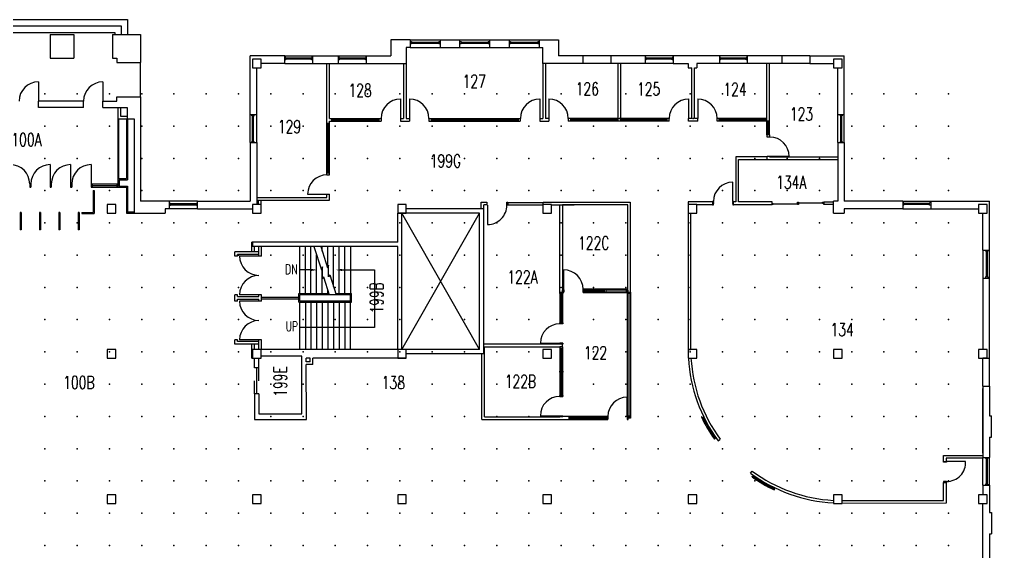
# Model space of a CAD drawing. Header units: millimetres. Extents: x 14 to 316, y 29 to 222.
# Drawn here: x 163 to 315.7, y 113.4 to 197 of the extents above; entities that cross this region are included whole.
import ezdxf
from ezdxf.enums import TextEntityAlignment as Align

# ---------------------------------------------------------------- set-up
doc = ezdxf.new("R2010")
doc.units = ezdxf.units.MM
for name, color, linetype in [('A-CIRC-TEXT', 1, 'Continuous'), ('A-DOOR', 2, 'Continuous'), ('A-FLOR-IDEN', 202, 'Continuous'), ('A-FLOR-RAIL', 3, 'Continuous'), ('A-FLOR-SPCL', 40, 'Continuous'), ('A-FLOR-STRS', 1, 'Continuous'), ('A-GLAZ', 5, 'Continuous'), ('A-WALL', 7, 'Continuous'), ('L-WALK', 3, 'Continuous')]:
    doc.layers.add(name, color=color, linetype=linetype)
doc.styles.add('ROMANS', font='romans.shx', dxfattribs={"height": 0.1})

# ---------------------------------------------------------------- blocks, each defined once
blk = doc.blocks.new('*U4')
blk.add_point((0, 0))
blk = doc.blocks.new('*U5')
at = {"color": 0, "linetype": 'ByBlock', "lineweight": -2, "transparency": 16777216}
for p in [(152.178, 152.178), (157.2506, 152.178), (162.3232, 152.178), (167.3958, 152.178), (172.4684, 152.178), (177.541, 152.178), (182.6136, 152.178), (187.6862, 152.178), (192.7588, 152.178), (197.8314, 152.178), (202.904, 152.178), (207.9766, 152.178), (213.0492, 152.178), (218.1218, 152.178), (223.1944, 152.178), (228.267, 152.178), (233.3396, 152.178), (238.4122, 152.178), (243.4848, 152.178), (248.5574, 152.178), (253.63, 152.178), (258.7026, 152.178), (263.7752, 152.178), (268.8478, 152.178), (273.9204, 152.178), (278.993, 152.178), (284.0656, 152.178), (289.1382, 152.178), (294.2108, 152.178), (152.178, 147.1054), (157.2506, 147.1054), (162.3232, 147.1054), (167.3958, 147.1054), (172.4684, 147.1054), (177.541, 147.1054), (182.6136, 147.1054), (187.6862, 147.1054), (192.7588, 147.1054), (197.8314, 147.1054), (202.904, 147.1054), (207.9766, 147.1054), (213.0492, 147.1054), (218.1218, 147.1054), (223.1944, 147.1054), (228.267, 147.1054), (233.3396, 147.1054), (238.4122, 147.1054), (243.4848, 147.1054), (248.5574, 147.1054), (253.63, 147.1054), (258.7026, 147.1054), (263.7752, 147.1054), (268.8478, 147.1054), (273.9204, 147.1054), (278.993, 147.1054), (284.0656, 147.1054), (289.1382, 147.1054), (294.2108, 147.1054), (152.178, 142.0328), (157.2506, 142.0328), (162.3232, 142.0328), (167.3958, 142.0328), (172.4684, 142.0328), (177.541, 142.0328), (182.6136, 142.0328), (187.6862, 142.0328), (192.7588, 142.0328), (197.8314, 142.0328), (202.904, 142.0328), (207.9766, 142.0328), (213.0492, 142.0328), (218.1218, 142.0328), (223.1944, 142.0328), (228.267, 142.0328), (233.3396, 142.0328), (238.4122, 142.0328), (243.4848, 142.0328), (248.5574, 142.0328), (253.63, 142.0328), (258.7026, 142.0328), (263.7752, 142.0328), (268.8478, 142.0328), (273.9204, 142.0328), (278.993, 142.0328), (284.0656, 142.0328), (289.1382, 142.0328), (294.2108, 142.0328), (152.178, 136.9602), (157.2506, 136.9602), (162.3232, 136.9602), (167.3958, 136.9602), (172.4684, 136.9602), (177.541, 136.9602), (182.6136, 136.9602), (187.6862, 136.9602), (192.7588, 136.9602), (197.8314, 136.9602), (202.904, 136.9602), (207.9766, 136.9602), (213.0492, 136.9602), (218.1218, 136.9602), (223.1944, 136.9602), (228.267, 136.9602), (233.3396, 136.9602), (238.4122, 136.9602), (243.4848, 136.9602), (248.5574, 136.9602), (253.63, 136.9602), (258.7026, 136.9602), (263.7752, 136.9602), (268.8478, 136.9602), (273.9204, 136.9602), (278.993, 136.9602), (284.0656, 136.9602), (289.1382, 136.9602), (294.2108, 136.9602), (152.178, 131.8876), (157.2506, 131.8876), (162.3232, 131.8876), (167.3958, 131.8876), (172.4684, 131.8876), (177.541, 131.8876), (182.6136, 131.8876), (187.6862, 131.8876), (192.7588, 131.8876), (197.8314, 131.8876), (202.904, 131.8876), (207.9766, 131.8876), (213.0492, 131.8876), (218.1218, 131.8876), (223.1944, 131.8876), (228.267, 131.8876), (233.3396, 131.8876), (238.4122, 131.8876), (243.4848, 131.8876), (248.5574, 131.8876), (253.63, 131.8876), (258.7026, 131.8876), (263.7752, 131.8876), (268.8478, 131.8876), (273.9204, 131.8876), (278.993, 131.8876), (284.0656, 131.8876), (289.1382, 131.8876), (294.2108, 131.8876), (152.178, 126.815), (157.2506, 126.815), (162.3232, 126.815), (167.3958, 126.815), (172.4684, 126.815), (177.541, 126.815), (182.6136, 126.815), (187.6862, 126.815), (192.7588, 126.815), (197.8314, 126.815), (202.904, 126.815), (207.9766, 126.815), (213.0492, 126.815), (218.1218, 126.815), (223.1944, 126.815), (228.267, 126.815), (233.3396, 126.815), (238.4122, 126.815), (243.4848, 126.815), (248.5574, 126.815), (253.63, 126.815), (258.7026, 126.815), (263.7752, 126.815), (268.8478, 126.815), (273.9204, 126.815), (278.993, 126.815), (284.0656, 126.815), (289.1382, 126.815), (294.2108, 126.815), (152.178, 121.7424), (157.2506, 121.7424), (162.3232, 121.7424), (167.3958, 121.7424), (172.4684, 121.7424), (177.541, 121.7424), (182.6136, 121.7424), (187.6862, 121.7424), (192.7588, 121.7424), (197.8314, 121.7424), (202.904, 121.7424), (207.9766, 121.7424), (213.0492, 121.7424), (218.1218, 121.7424), (223.1944, 121.7424), (228.267, 121.7424), (233.3396, 121.7424), (238.4122, 121.7424), (243.4848, 121.7424), (248.5574, 121.7424), (253.63, 121.7424), (258.7026, 121.7424), (263.7752, 121.7424), (268.8478, 121.7424), (273.9204, 121.7424), (278.993, 121.7424), (284.0656, 121.7424), (289.1382, 121.7424), (294.2108, 121.7424), (152.178, 116.6698), (157.2506, 116.6698), (162.3232, 116.6698), (167.3958, 116.6698), (172.4684, 116.6698), (177.541, 116.6698), (182.6136, 116.6698), (187.6862, 116.6698), (192.7588, 116.6698), (197.8314, 116.6698), (202.904, 116.6698), (207.9766, 116.6698), (213.0492, 116.6698), (218.1218, 116.6698), (223.1944, 116.6698), (228.267, 116.6698), (233.3396, 116.6698), (238.4122, 116.6698), (243.4848, 116.6698), (248.5574, 116.6698), (253.63, 116.6698), (258.7026, 116.6698), (263.7752, 116.6698), (268.8478, 116.6698), (273.9204, 116.6698), (278.993, 116.6698), (284.0656, 116.6698), (289.1382, 116.6698), (294.2108, 116.6698), (152.178, 111.5972), (157.2506, 111.5972), (162.3232, 111.5972), (167.3958, 111.5972), (172.4684, 111.5972), (177.541, 111.5972), (182.6136, 111.5972), (187.6862, 111.5972), (192.7588, 111.5972), (197.8314, 111.5972), (202.904, 111.5972), (207.9766, 111.5972), (213.0492, 111.5972), (218.1218, 111.5972), (223.1944, 111.5972), (228.267, 111.5972), (233.3396, 111.5972), (238.4122, 111.5972), (243.4848, 111.5972), (248.5574, 111.5972), (253.63, 111.5972), (258.7026, 111.5972), (263.7752, 111.5972), (268.8478, 111.5972), (273.9204, 111.5972), (278.993, 111.5972), (284.0656, 111.5972), (289.1382, 111.5972), (294.2108, 111.5972), (152.178, 106.5246), (157.2506, 106.5246), (162.3232, 106.5246), (167.3958, 106.5246), (172.4684, 106.5246), (177.541, 106.5246), (182.6136, 106.5246), (187.6862, 106.5246), (192.7588, 106.5246), (197.8314, 106.5246), (202.904, 106.5246), (207.9766, 106.5246), (213.0492, 106.5246), (218.1218, 106.5246), (223.1944, 106.5246), (228.267, 106.5246), (233.3396, 106.5246), (238.4122, 106.5246), (243.4848, 106.5246), (248.5574, 106.5246), (253.63, 106.5246), (258.7026, 106.5246), (263.7752, 106.5246), (268.8478, 106.5246), (273.9204, 106.5246), (278.993, 106.5246), (284.0656, 106.5246), (289.1382, 106.5246), (294.2108, 106.5246), (152.178, 101.452), (157.2506, 101.452), (162.3232, 101.452), (167.3958, 101.452), (172.4684, 101.452), (177.541, 101.452), (182.6136, 101.452), (187.6862, 101.452), (192.7588, 101.452), (197.8314, 101.452), (202.904, 101.452), (207.9766, 101.452), (213.0492, 101.452), (218.1218, 101.452), (223.1944, 101.452), (228.267, 101.452), (233.3396, 101.452), (238.4122, 101.452), (243.4848, 101.452), (248.5574, 101.452), (253.63, 101.452), (258.7026, 101.452), (263.7752, 101.452), (268.8478, 101.452), (273.9204, 101.452), (278.993, 101.452), (284.0656, 101.452), (289.1382, 101.452), (294.2108, 101.452), (152.178, 96.3794), (157.2506, 96.3794), (162.3232, 96.3794), (167.3958, 96.3794), (172.4684, 96.3794), (177.541, 96.3794), (182.6136, 96.3794), (187.6862, 96.3794), (192.7588, 96.3794), (197.8314, 96.3794), (202.904, 96.3794), (207.9766, 96.3794), (213.0492, 96.3794), (218.1218, 96.3794), (223.1944, 96.3794), (228.267, 96.3794), (233.3396, 96.3794), (238.4122, 96.3794), (243.4848, 96.3794), (248.5574, 96.3794), (253.63, 96.3794), (258.7026, 96.3794), (263.7752, 96.3794), (268.8478, 96.3794), (273.9204, 96.3794), (278.993, 96.3794), (284.0656, 96.3794), (289.1382, 96.3794), (294.2108, 96.3794), (152.178, 91.3068), (157.2506, 91.3068), (162.3232, 91.3068), (167.3958, 91.3068), (172.4684, 91.3068), (177.541, 91.3068), (182.6136, 91.3068), (187.6862, 91.3068), (192.7588, 91.3068), (197.8314, 91.3068), (202.904, 91.3068), (207.9766, 91.3068), (213.0492, 91.3068), (218.1218, 91.3068), (223.1944, 91.3068), (228.267, 91.3068), (233.3396, 91.3068), (238.4122, 91.3068), (243.4848, 91.3068), (248.5574, 91.3068), (253.63, 91.3068), (258.7026, 91.3068), (263.7752, 91.3068), (268.8478, 91.3068), (273.9204, 91.3068), (278.993, 91.3068), (284.0656, 91.3068), (289.1382, 91.3068), (294.2108, 91.3068), (152.178, 86.2342), (157.2506, 86.2342), (162.3232, 86.2342), (167.3958, 86.2342), (172.4684, 86.2342), (177.541, 86.2342), (182.6136, 86.2342), (187.6862, 86.2342), (192.7588, 86.2342), (197.8314, 86.2342), (202.904, 86.2342), (207.9766, 86.2342), (213.0492, 86.2342), (218.1218, 86.2342), (223.1944, 86.2342), (228.267, 86.2342), (233.3396, 86.2342), (238.4122, 86.2342), (243.4848, 86.2342), (248.5574, 86.2342), (253.63, 86.2342), (258.7026, 86.2342), (263.7752, 86.2342), (268.8478, 86.2342), (273.9204, 86.2342), (278.993, 86.2342), (284.0656, 86.2342), (289.1382, 86.2342), (294.2108, 86.2342), (152.178, 81.1616), (157.2506, 81.1616), (162.3232, 81.1616), (167.3958, 81.1616), (172.4684, 81.1616), (177.541, 81.1616), (182.6136, 81.1616), (187.6862, 81.1616), (192.7588, 81.1616), (197.8314, 81.1616), (202.904, 81.1616), (207.9766, 81.1616), (213.0492, 81.1616), (218.1218, 81.1616), (223.1944, 81.1616), (228.267, 81.1616), (233.3396, 81.1616), (238.4122, 81.1616), (243.4848, 81.1616), (248.5574, 81.1616), (253.63, 81.1616), (258.7026, 81.1616), (263.7752, 81.1616), (268.8478, 81.1616), (273.9204, 81.1616), (278.993, 81.1616), (284.0656, 81.1616), (289.1382, 81.1616), (294.2108, 81.1616)]:
    blk.add_blockref('*U4', p, dxfattribs=at)

msp = doc.modelspace()

# ---------------------------------------------------------------- linework, layer by layer
at = {"layer": 'A-CIRC-TEXT'}
for p, q in [((208.78, 157.66), (207.02, 157.66)), ((213.66, 157.66), (218.78, 157.66)), ((218.78, 157.66), (218.78, 148.63)), ((218.78, 148.63), (207.02, 148.63))]:
    msp.add_line(p, q, dxfattribs=at)
for points in [[(208.78, 157.83), (208.78, 157.49), (209.8, 157.66)], [(213.66, 157.83), (213.66, 157.49), (212.65, 157.66)]]:
    msp.add_solid(points, dxfattribs=at)
at = {"layer": 'A-DOOR'}
for p, q in [((165.93, 187.24), (165.93, 184.2)), ((176.07, 187.24), (176.07, 184.2)), ((222.83, 184.54), (222.83, 181.49)), ((224.27, 184.54), (224.27, 181.49)), ((244.73, 184.54), (244.73, 181.49)), ((246.17, 184.54), (246.17, 181.49)), ((268.13, 184.54), (268.13, 181.49)), ((269.57, 184.54), (269.57, 181.49)), ((167.79, 174.22), (167.79, 171.18)), ((171, 174.22), (171, 171.18)), ((174.21, 174.22), (174.21, 171.18)), ((283.94, 175.52), (280.9, 175.52)), ((275.07, 168.42), (275.07, 171.46)), ((208.24, 169.57), (211.29, 169.57)), ((285.4, 168.22), (289.2, 168.22)), ((236.53, 167.85), (236.53, 164.79)), ((281.42, 168.05), (285.23, 168.05)), ((200.59, 159.85), (197.55, 159.85)), ((248.5, 154.55), (248.5, 157.66)), ((200.59, 153.76), (197.55, 153.76)), ((200.59, 152.75), (197.55, 152.75)), ((200.59, 146.66), (197.55, 146.66)), ((244.82, 146.14), (247.87, 146.14)), ((200.25, 138.2), (200.25, 142.26)), ((200.59, 140.23), (200.59, 142.26)), ((199.92, 138.2), (199.92, 140.23)), ((258.47, 134.66), (258.47, 137.65)), ((244.82, 134.73), (247.87, 134.73)), ((270.14, 134.54), (270.29, 134.61)), ((272.18, 131.04), (272.33, 131.13)), ((311.67, 127.56), (308.63, 127.56)), ((278.1, 125.12), (278.19, 125.26)), ((281.6, 123.06), (281.66, 123.22))]:
    msp.add_line(p, q, dxfattribs=at)
for points in [[(239.57, 168.32), (239.7, 168.32), (239.7, 167.85), (239.57, 167.85)], [(272.03, 168.42), (271.9, 168.42), (271.9, 167.92), (272.03, 167.92), (272.03, 168.08), (272.08, 168.08), (272.08, 168.25), (272.03, 168.25)], [(275.07, 168.42), (275.07, 168.25), (275.02, 168.25), (275.02, 168.08), (275.07, 168.08), (275.07, 167.92), (275.2, 167.92), (275.2, 168.42)], [(281.25, 168.13), (281.42, 168.13), (281.42, 167.96), (281.25, 167.96)], [(285.23, 168.3), (285.4, 168.3), (285.4, 167.96), (285.23, 167.96)], [(289.2, 168.3), (289.37, 168.3), (289.37, 168.13), (289.2, 168.13)], [(248.33, 154.17), (248.5, 154.17), (248.5, 154.55), (248.33, 154.55)], [(248.33, 154.55), (248.5, 154.55), (248.5, 154.17), (248.33, 154.17)], [(251.54, 154.1), (251.71, 154.1), (251.71, 154.61), (251.54, 154.61)], [(251.54, 154.61), (251.71, 154.61), (251.71, 154.1), (251.54, 154.1)], [(247.87, 154.15), (248.37, 154.15), (248.37, 153.98), (247.87, 153.98)], [(247.87, 149.35), (248.37, 149.35), (248.37, 149.19), (247.87, 149.19)], [(247.87, 146.14), (248.37, 146.14), (248.37, 145.97), (247.87, 145.97)], [(247.87, 137.94), (248.37, 137.94), (248.37, 137.77), (247.87, 137.77)], [(247.87, 134.73), (248.37, 134.73), (248.37, 134.56), (247.87, 134.56)], [(255.27, 134.55), (255.43, 134.55), (255.43, 134.17), (255.27, 134.17)], [(308.21, 127.56), (308.67, 127.56), (308.67, 127.43), (308.21, 127.43)], [(308.21, 124.26), (308.67, 124.26), (308.67, 124.39), (308.21, 124.39)]]:
    msp.add_lwpolyline(points, close=True, dxfattribs=at)
for centre, radius, start, end in [((165.93, 184.2), 3.04, 90, 180), ((176.07, 184.2), 3.04, 90, 180), ((222.83, 181.49), 3.04, 90, 180), ((224.27, 181.49), 3.04, 0, 90), ((244.73, 181.49), 3.04, 90, 180), ((246.17, 181.49), 3.04, 0, 90), ((268.13, 181.49), 3.04, 90, 180), ((269.57, 181.49), 3.04, 0, 90), ((280.9, 175.52), 3.04, 0, 90), ((161.53, 171.18), 3.04, 0, 90), ((167.79, 171.18), 3.04, 90, 180), ((171, 171.18), 3.04, 90, 180), ((174.21, 171.18), 3.04, 90, 180), ((211.29, 169.57), 3.04, 90, 180), ((275.07, 168.42), 3.04, 90, 180), ((236.53, 167.83), 3.04, 270.0012, 0.396), ((200.59, 159.85), 3.04, 180, 270), ((248.5, 154.61), 3.05, 0, 90), ((200.59, 153.76), 3.04, 90, 180), ((200.59, 152.75), 3.04, 180, 270), ((200.59, 146.66), 3.04, 90, 180), ((247.87, 146.14), 3.04, 90, 180), ((247.87, 134.73), 3.04, 90, 180), ((258.48, 134.6), 3.05, 90.1079, 179.7357), ((292.39, 145.2), 24.67, 205.5987, 215.0307), ((292.39, 145.2), 24.5, 205.6232, 215.0547), ((308.67, 127.4), 3.01, 270.0372, 3.1015), ((292.22, 145.14), 24.5, 234.806, 244.2977), ((292.22, 145.14), 24.33, 234.7813, 244.2731)]:
    msp.add_arc(centre, radius, start, end, dxfattribs=at)
at = {"layer": 'A-FLOR-RAIL'}
for p, q in [((201.02, 153.38), (206.85, 153.38)), ((201.02, 153.13), (206.85, 153.13))]:
    msp.add_line(p, q, dxfattribs=at)
at = {"layer": 'A-FLOR-SPCL'}
for p, q in [((174.55, 170.16), (174.55, 166.7)), ((174.55, 170.16), (174.72, 170.16)), ((174.72, 170.16), (174.72, 166.53)), ((163.05, 166.7), (163.05, 163.99)), ((163.22, 166.7), (163.05, 166.7)), ((163.22, 166.7), (163.22, 163.99)), ((166.09, 166.7), (166.09, 163.99)), ((166.26, 166.7), (166.09, 166.7)), ((166.26, 166.7), (166.26, 163.99)), ((169.14, 166.7), (169.14, 163.99)), ((169.31, 166.7), (169.14, 166.7)), ((169.31, 166.7), (169.31, 163.99)), ((172.18, 166.7), (172.18, 163.99)), ((172.35, 166.7), (172.18, 166.7)), ((172.35, 166.7), (172.35, 163.99)), ((172.78, 166.7), (174.55, 166.7)), ((172.78, 166.7), (172.78, 166.53)), ((172.78, 166.53), (174.72, 166.53)), ((163.22, 163.99), (163.05, 163.99)), ((166.26, 163.99), (166.09, 163.99)), ((169.31, 163.99), (169.14, 163.99)), ((172.35, 163.99), (172.18, 163.99))]:
    msp.add_line(p, q, dxfattribs=at)
at = {"layer": 'A-FLOR-STRS'}
for p, q in [((207.02, 153.93), (207.02, 161.39)), ((207.9, 153.93), (207.9, 161.31)), ((208.78, 153.93), (208.78, 161.37)), ((209.25, 161.37), (210.41, 157.68)), ((210.31, 161.37), (211.38, 157.99)), ((210.55, 160.62), (210.55, 161.37)), ((211.43, 158.12), (211.43, 161.37)), ((212.31, 155.05), (212.31, 161.37)), ((213.2, 153.93), (213.2, 161.37)), ((214.08, 153.93), (214.08, 161.37)), ((214.97, 161.37), (214.97, 153.93)), ((209.67, 153.93), (209.67, 160.04)), ((210.58, 158.13), (210.41, 157.68)), ((210.55, 153.93), (210.55, 158.04)), ((210.58, 156.24), (210.58, 158.13)), ((211.55, 158.43), (211.38, 157.99)), ((211.55, 156.55), (211.55, 158.43)), ((210.77, 156.57), (210.58, 156.24)), ((210.77, 156.57), (211.66, 153.76)), ((211.73, 156.88), (211.55, 156.55)), ((211.73, 156.88), (212.72, 153.76)), ((211.43, 153.93), (211.43, 154.47)), ((206.85, 153.93), (211.6, 153.93)), ((206.85, 152.58), (206.85, 153.93)), ((214.97, 153.76), (207.02, 153.76)), ((207.02, 152.75), (207.02, 153.76)), ((212.67, 153.93), (215.14, 153.93)), ((214.97, 152.75), (214.97, 153.76)), ((215.14, 152.58), (215.14, 153.93)), ((206.85, 152.58), (215.14, 152.58)), ((214.97, 152.75), (207.02, 152.75)), ((207.02, 145.14), (207.02, 152.58)), ((207.9, 152.58), (207.9, 145.14)), ((208.78, 152.58), (208.78, 145.14)), ((209.67, 152.58), (209.67, 145.14)), ((210.55, 152.58), (210.55, 145.14)), ((211.43, 152.58), (211.43, 145.14)), ((212.31, 152.58), (212.31, 145.14)), ((213.2, 152.58), (213.2, 145.14)), ((214.08, 152.58), (214.08, 145.14)), ((214.97, 145.14), (214.97, 152.58))]:
    msp.add_line(p, q, dxfattribs=at)
at = {"layer": 'A-GLAZ'}
for p, q in [((224.35, 193.58), (224.59, 193.58)), ((224.35, 193.24), (224.59, 193.24)), ((224.59, 193.58), (224.59, 193.24)), ((224.59, 193.5), (228.85, 193.5)), ((224.59, 193.33), (228.85, 193.33)), ((228.85, 193.58), (228.85, 193.24)), ((228.85, 193.58), (229.09, 193.58)), ((228.85, 193.24), (229.09, 193.24)), ((232.13, 193.58), (232.37, 193.58)), ((232.13, 193.24), (232.37, 193.24)), ((232.37, 193.58), (232.37, 193.24)), ((232.37, 193.5), (236.63, 193.5)), ((232.37, 193.33), (236.63, 193.33)), ((236.63, 193.58), (236.63, 193.24)), ((236.63, 193.58), (236.86, 193.58)), ((236.63, 193.24), (236.86, 193.24)), ((239.91, 193.58), (240.14, 193.58)), ((239.91, 193.24), (240.14, 193.24)), ((240.14, 193.58), (240.14, 193.24)), ((240.14, 193.5), (244.41, 193.5)), ((240.14, 193.33), (244.41, 193.33)), ((244.41, 193.58), (244.41, 193.24)), ((244.41, 193.58), (244.64, 193.58)), ((244.41, 193.24), (244.64, 193.24)), ((204.82, 191.05), (204.65, 191.05)), ((204.82, 190.71), (204.82, 191.05)), ((208.88, 190.71), (208.88, 191.05)), ((209.05, 191.05), (208.88, 191.05)), ((204.82, 190.71), (204.65, 190.71)), ((208.88, 190.97), (204.82, 190.97)), ((208.88, 190.8), (204.82, 190.8)), ((209.05, 190.71), (208.88, 190.71)), ((291.93, 182.08), (291.93, 181.91)), ((292.27, 181.91), (291.93, 181.91)), ((292.02, 181.91), (292.02, 177.85)), ((292.19, 181.91), (292.19, 177.85)), ((292.27, 182.08), (292.27, 181.91)), ((211.29, 172.95), (211.29, 180.73)), ((211.5, 172.95), (211.5, 180.73)), ((211.71, 172.95), (211.71, 180.73)), ((212.05, 181.49), (219.45, 181.49)), ((212.05, 181.28), (219.45, 181.28)), ((212.05, 181.07), (219.45, 181.07)), ((227.65, 181.49), (241.35, 181.49)), ((227.65, 181.28), (241.35, 181.28)), ((227.65, 181.07), (241.35, 181.07)), ((257.04, 181.49), (249.55, 181.49)), ((257.04, 181.28), (249.55, 181.28)), ((257.04, 181.07), (249.55, 181.07)), ((264.75, 181.49), (257.47, 181.49)), ((264.75, 181.28), (257.47, 181.28)), ((264.75, 181.07), (257.47, 181.07)), ((280.45, 181.49), (272.95, 181.49)), ((280.45, 181.28), (272.95, 181.28)), ((280.45, 181.07), (272.95, 181.07)), ((280.45, 178.9), (280.45, 181.07)), ((280.66, 178.9), (280.66, 181.07)), ((280.87, 178.9), (280.87, 181.07)), ((291.93, 177.85), (291.93, 177.69)), ((292.27, 177.85), (291.93, 177.85)), ((292.27, 177.85), (292.27, 177.69)), ((174.38, 171.18), (178.27, 171.18)), ((174.38, 170.92), (178.27, 170.92)), ((174.38, 170.67), (178.27, 170.67)), ((186.72, 168.12), (186.56, 168.12)), ((186.72, 167.78), (186.72, 168.12)), ((190.95, 168.12), (190.78, 168.12)), ((190.78, 167.78), (190.78, 168.12)), ((186.72, 167.78), (186.56, 167.78)), ((190.78, 168.03), (186.72, 168.03)), ((190.78, 167.86), (186.72, 167.86)), ((190.95, 167.78), (190.78, 167.78)), ((251.71, 154.4), (254.93, 154.4)), ((255.1, 154.37), (258.39, 154.37)), ((255.1, 154.35), (258.39, 154.35)), ((248.08, 149.35), (248.08, 153.98)), ((248.16, 153.98), (248.16, 149.35)), ((251.71, 154.31), (254.93, 154.31)), ((258.75, 153.98), (258.75, 134.66)), ((258.78, 134.66), (258.78, 153.98)), ((248.11, 145.38), (248.11, 141.74)), ((248.11, 141.74), (248.11, 145.38)), ((248.13, 141.74), (248.13, 145.38)), ((248.13, 145.38), (248.13, 141.74)), ((248.08, 141.57), (248.08, 137.94)), ((248.08, 137.94), (248.08, 141.57)), ((248.16, 137.94), (248.16, 141.57)), ((248.16, 141.57), (248.16, 137.94))]:
    msp.add_line(p, q, dxfattribs=at)
at = {"layer": 'A-GLAZ', "linetype": 'Continuous'}
for p, q in [((213.27, 191.05), (213.11, 191.05)), ((213.27, 190.71), (213.27, 191.05)), ((217.33, 190.71), (217.33, 191.05)), ((217.5, 191.05), (217.33, 191.05)), ((261.47, 191.05), (261.3, 191.05)), ((261.47, 190.72), (261.47, 191.05)), ((265.53, 190.72), (265.53, 191.05)), ((265.7, 191.05), (265.53, 191.05)), ((273.14, 191.05), (272.97, 191.05)), ((273.14, 190.72), (273.14, 191.05)), ((277.2, 190.72), (277.2, 191.05)), ((277.37, 191.05), (277.2, 191.05)), ((213.27, 190.71), (213.11, 190.71)), ((217.33, 190.97), (213.27, 190.97)), ((217.33, 190.8), (213.27, 190.8)), ((217.5, 190.71), (217.33, 190.71)), ((261.47, 190.72), (261.3, 190.72)), ((265.53, 190.97), (261.47, 190.97)), ((265.53, 190.8), (261.47, 190.8)), ((265.7, 190.72), (265.53, 190.72)), ((273.14, 190.72), (272.97, 190.72)), ((277.2, 190.97), (273.14, 190.97)), ((277.2, 190.8), (273.14, 190.8)), ((277.37, 190.72), (277.2, 190.72)), ((199.49, 181.91), (199.49, 182.08)), ((199.49, 181.91), (199.83, 181.91)), ((199.57, 177.85), (199.57, 181.91)), ((199.74, 177.85), (199.74, 181.91)), ((199.83, 181.91), (199.83, 182.08)), ((199.49, 177.68), (199.49, 177.85)), ((199.49, 177.85), (199.83, 177.85)), ((199.83, 177.68), (199.83, 177.85)), ((301.97, 168.21), (301.8, 168.21)), ((301.97, 167.87), (301.97, 168.21)), ((306.02, 168.13), (301.97, 168.13)), ((306.02, 167.87), (306.02, 168.21)), ((306.19, 168.21), (306.02, 168.21)), ((301.97, 167.87), (301.8, 167.87)), ((306.02, 167.96), (301.97, 167.96)), ((306.19, 167.87), (306.02, 167.87)), ((314.82, 160.78), (314.82, 160.61)), ((315.16, 160.61), (314.82, 160.61)), ((314.91, 160.61), (314.91, 156.55)), ((315.07, 160.61), (315.07, 156.55)), ((315.16, 160.78), (315.16, 160.61)), ((315.16, 156.55), (314.82, 156.55)), ((314.82, 156.55), (314.82, 156.38)), ((315.16, 156.55), (315.16, 156.38)), ((314.82, 128.18), (314.82, 128.02)), ((315.16, 128.02), (314.82, 128.02)), ((314.91, 128.02), (314.91, 123.96)), ((315.07, 128.02), (315.07, 123.96)), ((315.16, 128.18), (315.16, 128.02)), ((315.16, 123.96), (314.82, 123.96)), ((314.82, 123.96), (314.82, 123.79)), ((315.16, 123.96), (315.16, 123.79))]:
    msp.add_line(p, q, dxfattribs=at)
at = {"layer": 'A-GLAZ'}
for points in [[(254.93, 154.61), (255.1, 154.61), (255.1, 154.1), (254.93, 154.1)], [(247.87, 145.38), (248.37, 145.38), (248.37, 145.55), (247.87, 145.55)], [(247.87, 141.74), (248.37, 141.74), (248.37, 141.57), (247.87, 141.57)], [(247.87, 137.94), (248.37, 137.94), (248.37, 137.77), (247.87, 137.77)], [(249.34, 134.56), (249.51, 134.56), (249.51, 134.17), (249.34, 134.17)], [(249.51, 134.11), (249.51, 134.11), (249.51, 134.61), (249.51, 134.61)], [(255.27, 134.38), (249.51, 134.38), (249.51, 134.38), (255.27, 134.38)], [(249.51, 134.35), (255.27, 134.35), (255.27, 134.35), (249.51, 134.35)]]:
    msp.add_lwpolyline(points, close=True, dxfattribs=at)
at = {"layer": 'A-WALL'}
for p, q in [((167.79, 194.68), (171.51, 194.68)), ((167.79, 194.68), (167.79, 190.96)), ((171.51, 194.68), (171.51, 190.96)), ((177.6, 194.68), (181.99, 194.68)), ((177.6, 194.68), (177.6, 190.96)), ((181.99, 194.68), (181.99, 190.29)), ((224.35, 193.84), (221.31, 193.84)), ((221.31, 193.84), (221.31, 191.3)), ((223.76, 192.65), (223.76, 190.12)), ((224.35, 192.65), (223.76, 192.65)), ((224.35, 193.84), (229.09, 193.84)), ((224.35, 193.84), (224.35, 192.65)), ((224.35, 192.65), (229.09, 192.65)), ((229.09, 193.84), (232.13, 193.84)), ((229.09, 193.84), (229.09, 192.65)), ((229.09, 192.65), (232.13, 192.65)), ((232.13, 193.84), (236.86, 193.84)), ((232.13, 193.84), (232.13, 192.65)), ((232.13, 192.65), (236.86, 192.65)), ((236.86, 193.84), (239.91, 193.84)), ((236.86, 193.84), (236.86, 192.65)), ((236.86, 192.65), (239.91, 192.65)), ((239.91, 193.84), (244.64, 193.84)), ((239.91, 193.84), (239.91, 192.65)), ((239.91, 192.65), (244.64, 192.65)), ((244.64, 193.84), (247.69, 193.84)), ((244.64, 193.84), (244.64, 192.65)), ((244.64, 192.65), (245.24, 192.65)), ((245.24, 190.12), (245.24, 192.65)), ((247.69, 193.84), (247.69, 191.3)), ((204.65, 191.3), (199.24, 191.3)), ((199.24, 182.08), (199.24, 191.3)), ((204.65, 191.3), (209.05, 191.3)), ((204.65, 190.12), (204.65, 191.3)), ((209.05, 191.3), (213.11, 191.3)), ((209.05, 190.12), (209.05, 191.3)), ((213.11, 190.12), (213.11, 191.3)), ((213.11, 191.3), (217.5, 191.3)), ((217.5, 191.3), (221.31, 191.3)), ((217.5, 190.12), (217.5, 191.3)), ((251.49, 191.3), (247.69, 191.3)), ((255.89, 191.3), (251.49, 191.3)), ((251.49, 191.3), (251.49, 190.12)), ((261.3, 191.3), (255.89, 191.3)), ((255.89, 191.3), (255.89, 190.12)), ((261.3, 191.3), (261.3, 190.12)), ((265.7, 191.3), (261.3, 191.3)), ((272.97, 191.3), (265.7, 191.3)), ((265.7, 191.3), (265.7, 190.12)), ((272.97, 191.3), (272.97, 190.12)), ((277.36, 191.3), (272.97, 191.3)), ((282.78, 191.3), (277.36, 191.3)), ((277.36, 191.3), (277.36, 190.12)), ((287.17, 191.3), (282.78, 191.3)), ((282.78, 191.3), (282.78, 190.12)), ((287.17, 191.3), (287.17, 190.12)), ((287.17, 191.3), (292.58, 191.3)), ((292.58, 182.08), (292.58, 191.3)), ((167.79, 190.96), (171.51, 190.96)), ((177.6, 190.96), (178.27, 190.96)), ((178.27, 190.96), (178.27, 190.29)), ((178.27, 190.29), (181.99, 190.29)), ((204.65, 190.12), (200.93, 190.12)), ((204.65, 190.12), (209.05, 190.12)), ((209.05, 190.12), (213.11, 190.12)), ((211.29, 180.73), (211.29, 190.12)), ((211.71, 181.49), (211.71, 190.12)), ((213.11, 190.12), (217.5, 190.12)), ((217.5, 190.12), (223.76, 190.12)), ((223.34, 190.12), (223.34, 181.49)), ((223.76, 190.12), (223.76, 181.49)), ((245.24, 190.12), (245.24, 181.49)), ((251.49, 190.12), (245.24, 190.12)), ((245.66, 190.12), (245.66, 181.49)), ((255.89, 190.12), (251.49, 190.12)), ((261.3, 190.12), (255.89, 190.12)), ((257.04, 181.07), (257.04, 190.12)), ((257.47, 181.07), (257.47, 190.12)), ((265.7, 190.12), (261.3, 190.12)), ((265.7, 190.12), (268.06, 190.12)), ((268.06, 190.12), (268.06, 189.44)), ((272.97, 190.12), (269.42, 190.12)), ((269.42, 190.12), (269.42, 189.44)), ((277.36, 190.12), (272.97, 190.12)), ((282.78, 190.12), (277.36, 190.12)), ((280.45, 181.07), (280.45, 190.12)), ((280.87, 181.07), (280.87, 190.12)), ((287.17, 190.12), (282.78, 190.12)), ((287.17, 190.12), (290.89, 190.12)), ((200.25, 182.08), (200.25, 189.44)), ((268.06, 189.44), (268.64, 189.44)), ((268.64, 181.49), (268.64, 189.44)), ((269.06, 181.49), (269.06, 189.44)), ((269.06, 189.44), (269.42, 189.44)), ((291.57, 182.08), (291.57, 189.44)), ((173.03, 184.2), (165.93, 184.2)), ((165.93, 183.18), (165.93, 184.2)), ((173.03, 183.18), (173.03, 184.2)), ((176.07, 184.2), (178.27, 184.2)), ((176.07, 183.18), (176.07, 184.2)), ((178.27, 184.87), (181.99, 184.87)), ((178.27, 184.2), (178.27, 184.87)), ((181.99, 184.87), (181.99, 168.47)), ((173.03, 183.18), (165.93, 183.18)), ((176.07, 183.18), (179.88, 183.18)), ((178.44, 183.18), (178.44, 172.02)), ((178.44, 183.18), (178.44, 181.41)), ((178.86, 183.18), (178.86, 181.83)), ((178.86, 181.83), (179.88, 181.83)), ((179.88, 183.18), (179.88, 181.41)), ((199.24, 182.08), (200.25, 182.08)), ((199.24, 177.69), (199.24, 182.08)), ((200.25, 177.69), (200.25, 182.08)), ((291.57, 177.69), (291.57, 182.08)), ((291.57, 182.08), (292.58, 182.08)), ((292.58, 177.69), (292.58, 182.08)), ((178.44, 181.41), (180.98, 181.41)), ((178.5, 181.41), (178.5, 172.02)), ((179.79, 181.41), (179.79, 172.02)), ((179.96, 181.41), (179.96, 171.85)), ((180.98, 181.41), (180.98, 166.61)), ((211.29, 180.73), (211.71, 180.73)), ((211.71, 181.49), (212.05, 181.49)), ((211.71, 180.73), (211.71, 181.07)), ((211.71, 181.07), (212.05, 181.07)), ((212.05, 181.07), (212.05, 181.49)), ((219.45, 181.49), (219.79, 181.49)), ((219.45, 181.49), (219.45, 181.07)), ((219.45, 181.07), (219.79, 181.07)), ((219.79, 181.49), (219.79, 181.07)), ((222.83, 181.49), (223.34, 181.49)), ((222.83, 181.49), (222.83, 181.07)), ((222.83, 181.07), (224.27, 181.07)), ((223.76, 181.49), (224.27, 181.49)), ((224.27, 181.49), (224.27, 181.07)), ((227.31, 181.49), (227.65, 181.49)), ((227.31, 181.49), (227.31, 181.07)), ((227.31, 181.07), (227.65, 181.07)), ((227.65, 181.49), (227.65, 181.07)), ((241.35, 181.49), (241.68, 181.49)), ((241.35, 181.49), (241.35, 181.07)), ((241.35, 181.07), (241.68, 181.07)), ((241.68, 181.49), (241.68, 181.07)), ((244.73, 181.49), (245.24, 181.49)), ((244.73, 181.49), (244.73, 181.07)), ((244.73, 181.07), (246.17, 181.07)), ((246.17, 181.49), (245.66, 181.49)), ((246.17, 181.49), (246.17, 181.07)), ((249.55, 181.49), (249.21, 181.49)), ((249.21, 181.49), (249.21, 181.07)), ((249.55, 181.07), (249.21, 181.07)), ((249.55, 181.49), (249.55, 181.07)), ((257.47, 181.07), (257.04, 181.07)), ((264.75, 181.07), (264.75, 181.49)), ((265.09, 181.49), (264.75, 181.49)), ((265.09, 181.07), (264.75, 181.07)), ((265.09, 181.07), (265.09, 181.49)), ((268.13, 181.07), (268.13, 181.49)), ((268.64, 181.49), (268.13, 181.49)), ((269.57, 181.07), (268.13, 181.07)), ((269.57, 181.49), (269.06, 181.49)), ((269.57, 181.07), (269.57, 181.49)), ((272.95, 181.49), (272.62, 181.49)), ((272.62, 181.07), (272.62, 181.49)), ((272.95, 181.07), (272.62, 181.07)), ((272.95, 181.07), (272.95, 181.49)), ((280.87, 181.07), (280.45, 181.07)), ((280.88, 178.9), (280.46, 178.9)), ((280.46, 178.56), (280.46, 178.9)), ((280.88, 178.56), (280.88, 178.9)), ((199.24, 177.69), (199.24, 168.47)), ((199.24, 177.69), (200.25, 177.69)), ((200.25, 177.69), (200.25, 167.96)), ((280.88, 178.56), (280.46, 178.56)), ((291.57, 177.69), (291.57, 168.47)), ((291.57, 177.69), (292.58, 177.69)), ((292.58, 177.69), (292.58, 168.47)), ((280.88, 175.52), (280.46, 175.52)), ((280.46, 174.98), (280.46, 175.52)), ((291.58, 174.98), (280.46, 174.98)), ((280.88, 175.4), (280.88, 175.52)), ((291.58, 175.4), (280.88, 175.4)), ((211.29, 172.95), (211.71, 172.95)), ((211.29, 172.61), (211.29, 172.95)), ((211.71, 172.61), (211.71, 172.95)), ((164.57, 171.18), (164.74, 171.18)), ((164.57, 171.18), (164.57, 170.67)), ((164.74, 171.18), (164.74, 170.67)), ((167.79, 171.18), (167.96, 171.18)), ((167.79, 171.18), (167.79, 170.67)), ((167.96, 171.18), (167.96, 170.67)), ((171, 171.18), (171.17, 171.18)), ((171, 171.18), (171, 170.67)), ((171.17, 171.18), (171.17, 170.67)), ((174.21, 171.18), (174.38, 171.18)), ((174.21, 171.18), (174.21, 170.67)), ((174.38, 171.18), (174.38, 170.67)), ((178.27, 171.18), (178.44, 171.18)), ((178.27, 171.18), (178.27, 170.67)), ((178.44, 172.02), (179.79, 172.02)), ((178.44, 172.02), (178.44, 170.67)), ((178.61, 171.85), (179.96, 171.85)), ((178.61, 171.85), (178.61, 170.84)), ((211.29, 172.61), (211.71, 172.61)), ((164.57, 170.67), (164.74, 170.67)), ((167.79, 170.67), (167.96, 170.67)), ((171, 170.67), (171.17, 170.67)), ((174.21, 170.67), (174.38, 170.67)), ((178.27, 170.67), (178.44, 170.67)), ((178.44, 170.67), (179.79, 170.67)), ((178.61, 170.84), (179.96, 170.84)), ((179.79, 170.67), (179.79, 166.61)), ((179.96, 170.84), (179.96, 166.78)), ((186.56, 168.47), (181.99, 168.47)), ((190.95, 168.47), (186.56, 168.47)), ((186.56, 167.29), (186.56, 168.47)), ((190.95, 168.47), (199.24, 168.47)), ((190.95, 167.29), (190.95, 168.47)), ((200.25, 169.06), (211.29, 169.06)), ((200.25, 168.64), (211.71, 168.64)), ((200.51, 167.96), (200.51, 168.64)), ((200.93, 167.96), (200.93, 168.64)), ((211.29, 169.57), (211.71, 169.57)), ((211.29, 169.06), (211.29, 169.57)), ((211.71, 168.64), (211.71, 169.57)), ((235.51, 167.29), (235.51, 168.3)), ((235.51, 168.3), (236.41, 168.3)), ((236.41, 168.3), (236.41, 167.88)), ((239.7, 168.28), (245.25, 168.28)), ((245.25, 167.9), (245.25, 168.29)), ((245.25, 168.29), (258.97, 168.29)), ((258.97, 168.29), (258.97, 154.15)), ((289.37, 167.96), (289.37, 168.38)), ((289.37, 168.38), (290.89, 168.38)), ((290.89, 166.61), (290.89, 168.47)), ((291.57, 168.47), (290.89, 168.47)), ((301.8, 168.47), (292.58, 168.47)), ((301.8, 168.47), (306.2, 168.47)), ((301.8, 168.47), (301.8, 167.29)), ((306.2, 168.47), (315.41, 168.47)), ((306.2, 168.47), (315.41, 168.47)), ((306.2, 168.47), (306.2, 167.29)), ((315.41, 160.78), (315.41, 168.47)), ((179.79, 166.61), (185.88, 166.61)), ((179.96, 166.78), (180.98, 166.78)), ((186.56, 167.29), (185.88, 167.29)), ((185.88, 167.29), (185.88, 166.61)), ((190.95, 167.29), (186.56, 167.29)), ((190.95, 167.29), (199.58, 167.29)), ((235.26, 166.61), (222.41, 166.61)), ((222.41, 162.05), (222.41, 166.61)), ((223.08, 145.14), (235.26, 166.61)), ((235.26, 145.14), (223.08, 166.61)), ((223.08, 145.14), (223.08, 166.61)), ((235.93, 167.29), (223.76, 167.29)), ((235.26, 145.14), (235.26, 166.61)), ((235.93, 167.29), (235.93, 167.88)), ((236.41, 167.88), (235.93, 167.88)), ((235.93, 144.46), (235.93, 167.29)), ((239.7, 167.9), (245.25, 167.9)), ((246.59, 167.88), (250.14, 167.88)), ((247.91, 154.15), (247.91, 167.88)), ((248.33, 167.88), (248.33, 154.15)), ((258.56, 167.88), (248.33, 167.88)), ((258.56, 154.61), (258.56, 167.88)), ((268.47, 145.14), (268.47, 166.61)), ((268.47, 166.61), (269.42, 166.61)), ((269.42, 166.61), (269.42, 167.96)), ((269.42, 167.96), (271.9, 167.96)), ((290.89, 167.96), (289.37, 167.96)), ((290.89, 166.61), (292.58, 166.61)), ((301.8, 167.29), (292.58, 167.29)), ((292.58, 167.29), (292.58, 166.61)), ((301.8, 167.29), (306.2, 167.29)), ((306.2, 167.29), (313.72, 167.29)), ((314.4, 160.78), (314.4, 166.61)), ((199.58, 162.05), (199.49, 162.05)), ((199.49, 160.52), (199.49, 162.05)), ((222.41, 162.05), (199.58, 162.05)), ((199.58, 162.05), (199.58, 161.37)), ((200.59, 160.52), (196.79, 160.52)), ((196.79, 159.85), (196.79, 160.52)), ((222.41, 161.37), (199.58, 161.37)), ((199.92, 160.52), (199.92, 161.37)), ((200.59, 159.85), (200.59, 161.37)), ((201.02, 159.85), (201.02, 161.37)), ((222.41, 145.14), (222.41, 161.37)), ((314.4, 160.78), (314.4, 156.38)), ((314.4, 160.78), (315.41, 160.78)), ((315.41, 156.38), (315.41, 160.78)), ((197.21, 159.85), (196.79, 159.85)), ((200.59, 160.1), (197.21, 160.1)), ((197.21, 159.85), (197.21, 160.1)), ((201.02, 159.85), (200.59, 159.85)), ((314.4, 156.38), (314.4, 145.14)), ((314.4, 156.38), (315.41, 156.38)), ((315.41, 143.78), (315.41, 156.38)), ((258.56, 154.61), (251.71, 154.61)), ((251.71, 154.61), (251.71, 154.1)), ((251.71, 154.61), (258.56, 154.61)), ((196.79, 152.75), (196.79, 153.76)), ((197.21, 153.76), (196.79, 153.76)), ((197.21, 153.46), (197.21, 153.76)), ((197.21, 153.46), (200.59, 153.46)), ((197.21, 153.04), (200.59, 153.04)), ((197.21, 152.75), (197.21, 153.04)), ((200.59, 153.46), (200.59, 153.76)), ((201.02, 153.76), (200.59, 153.76)), ((200.59, 152.75), (200.59, 153.04)), ((201.02, 152.75), (201.02, 153.76)), ((247.87, 153.98), (247.87, 149.35)), ((248.37, 153.98), (247.87, 153.98)), ((248.37, 149.35), (248.37, 153.98)), ((251.71, 154.1), (258.51, 154.1)), ((251.71, 154.1), (258.51, 154.1)), ((258.51, 134.66), (258.51, 153.98)), ((259.02, 153.98), (259.02, 134.36)), ((197.21, 152.75), (196.79, 152.75)), ((201.02, 152.75), (200.59, 152.75)), ((247.87, 149.35), (248.37, 149.35)), ((197.21, 146.66), (196.79, 146.66)), ((196.79, 145.98), (196.79, 146.66)), ((200.59, 145.98), (196.79, 145.98)), ((197.21, 146.4), (197.21, 146.66)), ((200.59, 146.4), (197.21, 146.4)), ((199.49, 143.78), (199.49, 145.98)), ((199.92, 145.14), (199.92, 145.98)), ((200.59, 145.14), (200.59, 146.66)), ((201.02, 146.66), (200.59, 146.66)), ((201.02, 145.14), (201.02, 146.66)), ((247.87, 145.97), (236.07, 145.97)), ((236.07, 145.56), (247.87, 145.55)), ((236.07, 134.56), (236.07, 145.56)), ((248.37, 146.14), (247.87, 146.14)), ((247.87, 146.14), (247.87, 145.97)), ((247.87, 145.55), (247.87, 137.77)), ((248.33, 145.55), (248.33, 145.97)), ((248.33, 145.97), (248.37, 145.97)), ((248.37, 145.55), (248.33, 145.55)), ((248.37, 145.97), (248.37, 146.14)), ((248.37, 137.77), (248.37, 145.55)), ((199.49, 143.78), (199.58, 143.78)), ((199.92, 142.26), (199.92, 143.78)), ((200.59, 142.26), (200.59, 143.78)), ((222.41, 145.14), (200.93, 145.14)), ((207.36, 144.12), (200.93, 144.12)), ((207.36, 135.03), (207.36, 144.12)), ((208.03, 143.19), (208.03, 143.78)), ((208.63, 143.78), (208.03, 143.78)), ((208.63, 143.19), (208.63, 143.78)), ((223.76, 143.78), (209.05, 143.78)), ((209.05, 142.77), (209.05, 143.78)), ((235.26, 145.14), (223.76, 145.14)), ((235.93, 144.46), (223.76, 144.46)), ((235.65, 134.14), (235.65, 144.42)), ((268.05, 145.14), (268.47, 145.14)), ((314.4, 139.39), (314.4, 143.78)), ((314.4, 143.78), (315.41, 143.78)), ((315.41, 139.39), (315.41, 143.78)), ((200.59, 142.26), (199.92, 142.26)), ((208.63, 143.19), (208.03, 143.19)), ((208.08, 134.14), (208.03, 142.77)), ((209.05, 142.77), (208.03, 142.77)), ((314.4, 139.39), (314.4, 128.18)), ((314.4, 139.39), (315.41, 139.39)), ((315.41, 139.39), (315.41, 134.74)), ((199.92, 138.2), (199.92, 134.14)), ((200.59, 138.2), (199.92, 138.2)), ((200.59, 138.2), (200.59, 135.03)), ((247.87, 137.77), (248.37, 137.77)), ((314.4, 128.86), (314.4, 139.03)), ((200.59, 135.03), (207.36, 135.03)), ((236.07, 134.56), (247.87, 134.56)), ((249.51, 134.61), (248.37, 134.61)), ((255.43, 134.61), (249.51, 134.61)), ((255.43, 134.14), (255.43, 134.61)), ((315.41, 134.74), (315.75, 134.74)), ((315.75, 131.35), (315.75, 134.74)), ((199.92, 134.14), (208.08, 134.14)), ((235.65, 134.14), (255.43, 134.14)), ((259.02, 134.36), (258.64, 134.36)), ((272.78, 130.79), (273.11, 131.04)), ((315.41, 131.35), (315.41, 128.18)), ((315.41, 131.35), (315.75, 131.35)), ((308.21, 127.56), (308.21, 128.49)), ((308.21, 128.49), (314.38, 128.49)), ((308.21, 127.56), (308.63, 127.56)), ((314.38, 128.08), (308.63, 128.08)), ((308.63, 128.08), (308.63, 127.56)), ((314.4, 123.79), (314.4, 128.18)), ((314.4, 128.18), (315.41, 128.18)), ((315.41, 123.79), (315.41, 128.18)), ((277.86, 125.71), (278.11, 126.04)), ((314.4, 123.79), (315.41, 123.79)), ((314.4, 123.79), (314.4, 122.31)), ((315.41, 123.79), (315.41, 119.52)), ((314.4, 112.41), (314.4, 120.95)), ((315.41, 119.52), (315.75, 119.52)), ((315.75, 119.52), (315.75, 116.14)), ((315.41, 116.14), (315.41, 112.41)), ((315.41, 116.14), (315.75, 116.14))]:
    msp.add_line(p, q, dxfattribs=at)
for points in [[(199.58, 189.44), (200.93, 189.44), (200.93, 190.79), (199.58, 190.79), (199.58, 189.44)], [(290.89, 189.44), (292.25, 189.44), (292.25, 190.79), (290.89, 190.79), (290.89, 189.44)], [(176.75, 166.61), (178.1, 166.61), (178.1, 167.96), (176.75, 167.96), (176.75, 166.61)], [(199.58, 166.61), (200.93, 166.61), (200.93, 167.96), (199.58, 167.96), (199.58, 166.61)], [(222.41, 166.61), (223.76, 166.61), (223.76, 167.96), (222.41, 167.96), (222.41, 166.61)], [(245.24, 166.61), (246.59, 166.61), (246.59, 167.96), (245.24, 167.96), (245.24, 166.61)], [(268.06, 166.61), (269.42, 166.61), (269.42, 167.96), (268.06, 167.96), (268.06, 166.61)], [(313.72, 166.61), (315.07, 166.61), (315.07, 167.96), (313.72, 167.96), (313.72, 166.61)], [(258.39, 154.1), (258.39, 154.1), (258.39, 154.61), (258.39, 154.61)], [(258.39, 154.55), (258.56, 154.55), (258.56, 154.17), (258.39, 154.17)], [(258.51, 154.15), (259.02, 154.15), (259.02, 153.98), (258.51, 153.98)], [(176.75, 143.78), (178.1, 143.78), (178.1, 145.14), (176.75, 145.14), (176.75, 143.78)], [(199.58, 143.78), (200.93, 143.78), (200.93, 145.14), (199.58, 145.14), (199.58, 143.78)], [(222.41, 143.78), (223.76, 143.78), (223.76, 145.14), (222.41, 145.14), (222.41, 143.78)], [(245.24, 143.78), (246.59, 143.78), (246.59, 145.14), (245.24, 145.14), (245.24, 143.78)], [(268.06, 143.78), (269.42, 143.78), (269.42, 145.14), (268.06, 145.14), (268.06, 143.78)], [(290.89, 143.78), (292.25, 143.78), (292.25, 145.14), (290.89, 145.14), (290.89, 143.78)], [(315.07, 143.78), (315.07, 145.14), (313.72, 145.14), (313.72, 143.78), (315.07, 143.78), (314.4, 143.78), (315.07, 143.78)], [(176.75, 120.95), (178.1, 120.95), (178.1, 122.31), (176.75, 122.31), (176.75, 120.95)], [(199.58, 120.95), (200.93, 120.95), (200.93, 122.31), (199.58, 122.31), (199.58, 120.95)], [(222.41, 120.95), (223.76, 120.95), (223.76, 122.31), (222.41, 122.31), (222.41, 120.95)], [(245.24, 120.95), (246.59, 120.95), (246.59, 122.31), (245.24, 122.31), (245.24, 120.95)], [(268.06, 120.95), (269.42, 120.95), (269.42, 122.31), (268.06, 122.31), (268.06, 120.95)], [(290.89, 120.95), (292.25, 120.95), (292.25, 122.31), (290.89, 122.31), (290.89, 120.95)], [(313.72, 120.95), (315.07, 120.95), (315.07, 122.31), (313.72, 122.31), (313.72, 120.95)]]:
    msp.add_lwpolyline(points, close=True, dxfattribs=at)
for points in [[(280.46, 175.45), (275.54, 175.45), (275.54, 168.38), (275.2, 168.38)], [(275.2, 167.96), (281.25, 167.96), (281.25, 168.38), (275.95, 168.38), (275.95, 175.03), (280.46, 175.03)], [(271.9, 168.38), (268.05, 168.38), (268.06, 145.14)], [(258.47, 134.66), (258.47, 134.15), (258.64, 134.15), (258.64, 134.49), (258.98, 134.49), (258.98, 134.66), (258.47, 134.66)], [(308.21, 124.26), (308.63, 124.26), (308.63, 120.98), (292.25, 120.95)], [(292.25, 121.39), (308.21, 121.39), (308.21, 124.26)]]:
    msp.add_lwpolyline(points, dxfattribs=at)
for radius, start, end in [(24.16, 183.2105, 216.4196), (23.75, 183.2663, 216.4196), (24.16, 233.5315, 266.84), (23.75, 233.5319, 266.7838)]:
    msp.add_arc((292.22, 145.14), radius, start, end, dxfattribs=at)
for p in [(257.26, 181.49), (268.85, 181.49)]:
    msp.add_point(p, dxfattribs=at)
at = {"layer": 'L-WALK'}
for p, q in [((149.52, 197.05), (179.96, 197.05)), ((150.54, 196.03), (178.95, 196.03)), ((178.95, 196.03), (178.95, 194.68)), ((179.96, 197.05), (179.96, 194.68)), ((151.55, 195.02), (177.93, 195.02)), ((177.93, 195.02), (177.93, 194.68)), ((181.99, 184.87), (181.99, 190.29))]:
    msp.add_line(p, q, dxfattribs=at)

# ---------------------------------------------------------------- block references
msp.add_blockref('*U5', (14.77, 33.17))

# ---------------------------------------------------------------- texts
at = {"layer": 'A-CIRC-TEXT', "style": 'ROMANS', "width": 0.7}
for s, p in [('DN', (205.69, 157.01)), ('UP', (205.77, 148.03))]:
    msp.add_text(s, height=1.522, dxfattribs=at).set_placement(p, align=Align.CENTER)
at = {"layer": 'A-FLOR-IDEN', "style": 'ROMANS', "width": 0.7}
for s, p in [('127', (234.44, 186.32)), ('128', (216.49, 184.89)), ('126', (252.21, 185.12)), ('125', (261.85, 185.08)), ('124', (275.42, 185.04)), ('123', (285.87, 181.15)), ('129', (205.4, 179.19)), ('100A', (164.06, 177.14)), ('199G', (229.91, 173.79)), ('134A', (284.26, 170.43)), ('122C', (253.22, 160.88)), ('122A', (242.02, 155.54)), ('134', (292.26, 147.26)), ('122', (253.5, 143.61)), ('100B', (172.3, 138.95)), ('138', (221.72, 138.94)), ('122B', (241.7, 139.12))]:
    msp.add_text(s, height=2.029, dxfattribs=at).set_placement(p, align=Align.CENTER)
for s, p in [('199B', (220.12, 153.26)), ('199E', (204.96, 140.13))]:
    msp.add_text(s, height=2.029, rotation=90, dxfattribs=at).set_placement(p, align=Align.CENTER)

doc.saveas('drawing.dxf')
